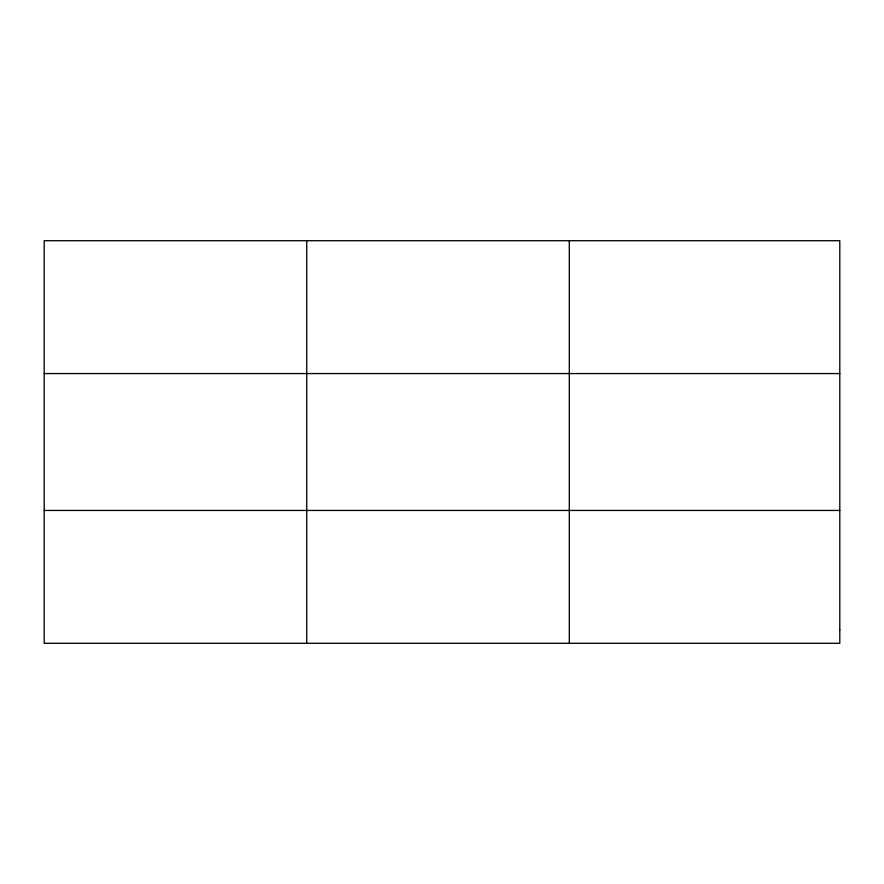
<?xml version="1.0" encoding="UTF-8"?>
<svg xmlns="http://www.w3.org/2000/svg" width="884" height="884" viewBox="0 0 884 884"><rect width="100%" height="100%" fill="white"/><g stroke="black" fill="none" stroke-linecap="round" stroke-linejoin="round"><path stroke-width="1.33" d="M306.748 643.287L306.748 240.713M569.296 643.287L569.296 240.713M44.2 373.567L839.8 373.567M44.2 510.444L839.8 510.444M839.8 630.005L839.8 643.287L44.2 643.287L44.2 240.713L839.8 240.713L839.8 630.005"/></g></svg>
